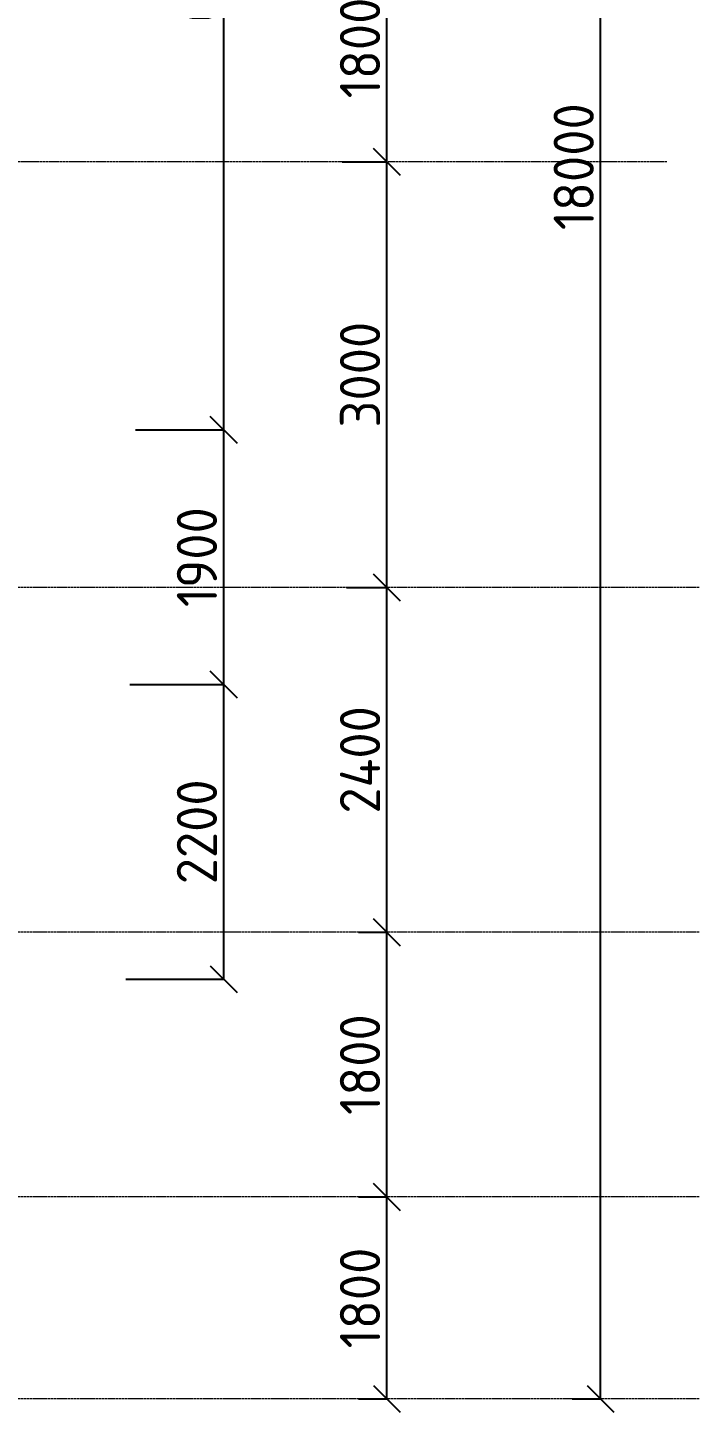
# Model space of a CAD drawing. Header units: inches. Extents: x -2431 to 214825, y 3 to 92804.
# Drawn here: x 99237 to 104247, y 45086 to 55419 of the extents above; entities that cross this region are included whole.
import ezdxf

# ---------------------------------------------------------------- set-up
doc = ezdxf.new("R2010")
doc.units = ezdxf.units.IN
doc.header["$MEASUREMENT"] = 0
doc.linetypes.add('Линия сетки', pattern=[22.225, 12.7, -3.175, 3.175, -3.175])
doc.layers.add('Балясины', color=7, linetype='Continuous', lineweight=9)
doc.styles.add('GOST-2.304_Type-B', font='GOST_Common.ttf')
doc.dimstyles.new('ГОСТ', dxfattribs={"dimtxt": 300, "dimasz": 200, "dimexe": 0.18, "dimexo": 0.0625, "dimgap": 50, "dimtad": 1, "dimtoh": 1, "dimdec": 0, "dimzin": 0, "dimdsep": 46, "dimtxsty": 'GOST-2.304_Type-B', "dimblk": 'OBLIQUE', "dimcen": 0.09, "dimadec": 0, "dimazin": 0, "dimtfac": 1, "dimtdec": 0, "dimtofl": 0, "dimtmove": 0, "dimatfit": 3, "dimldrblk": 'NONE', "dimfxl": 1, "dimtolj": 1, "dimtzin": 0, "dimarcsym": 0})

# ---------------------------------------------------------------- blocks, each defined once
blk = doc.blocks.new('_Oblique')
at = {"color": 0, "linetype": 'ByBlock', "lineweight": -2}
blk.add_line((-0.5, -0.5), (0.5, 0.5), dxfattribs=at)
blk = doc.blocks.new('*D94')
at = {"color": 0, "lineweight": -2, "transparency": 16777216}
for p, q in [((101704, 46693), (101916, 46693)), ((101916, 45186), (101916, 46693)), ((101704, 45186), (101916, 45186))]:
    blk.add_line(p, q, dxfattribs=at)
at = {"layer": 'Defpoints', "color": 0, "transparency": 16777216}
for p in [(101704, 46693), (101916, 46693), (101704, 45186)]:
    blk.add_point(p, dxfattribs=at)
at = {"color": 0, "lineweight": -2, "transparency": 16777216, "xscale": 200, "yscale": 200, "zscale": 200}
for p, rotation in [((101916, 46693), 90), ((101916, 45186), 270)]:
    blk.add_blockref('_Oblique', p, dxfattribs=dict(at, rotation=rotation))
at = {"color": 0, "transparency": 16777216, "insert": (101716, 45939), "char_height": 300, "width": 922.94, "attachment_point": 5, "rotation": 90, "style": 'GOST-2.304_Type-B'}
blk.add_mtext('\\A1;1800', dxfattribs=at)
blk = doc.blocks.new('_None')
blk = doc.blocks.new('*D98')
at = {"color": 0, "lineweight": -2, "transparency": 16777216}
for p, q in [((101704, 51242), (101916, 51242)), ((101916, 48668), (101916, 51242)), ((101704, 48668), (101916, 48668))]:
    blk.add_line(p, q, dxfattribs=at)
at = {"layer": 'Defpoints', "color": 0, "transparency": 16777216}
for p in [(101704, 51242), (101916, 51242), (101704, 48668)]:
    blk.add_point(p, dxfattribs=at)
at = {"color": 0, "lineweight": -2, "transparency": 16777216, "xscale": 200, "yscale": 200, "zscale": 200}
for p, rotation in [((101916, 51242), 90), ((101916, 48668), 270)]:
    blk.add_blockref('_Oblique', p, dxfattribs=dict(at, rotation=rotation))
at = {"color": 0, "transparency": 16777216, "insert": (101716, 49955), "char_height": 300, "width": 922.94, "attachment_point": 5, "rotation": 90, "style": 'GOST-2.304_Type-B'}
blk.add_mtext('\\A1;2400', dxfattribs=at)
blk = doc.blocks.new('*D99')
at = {"color": 0, "lineweight": -2, "transparency": 16777216}
for p, q in [((101704, 48668), (101916, 48668)), ((101916, 46693), (101916, 48668)), ((101704, 46693), (101916, 46693))]:
    blk.add_line(p, q, dxfattribs=at)
at = {"layer": 'Defpoints', "color": 0, "transparency": 16777216}
for p in [(101704, 48668), (101916, 48668), (101704, 46693)]:
    blk.add_point(p, dxfattribs=at)
at = {"color": 0, "lineweight": -2, "transparency": 16777216, "xscale": 200, "yscale": 200, "zscale": 200}
for p, rotation in [((101916, 48668), 90), ((101916, 46693), 270)]:
    blk.add_blockref('_Oblique', p, dxfattribs=dict(at, rotation=rotation))
at = {"color": 0, "transparency": 16777216, "insert": (101716, 47681), "char_height": 300, "width": 922.94, "attachment_point": 5, "rotation": 90, "style": 'GOST-2.304_Type-B'}
blk.add_mtext('\\A1;1800', dxfattribs=at)
blk = doc.blocks.new('*D100')
at = {"color": 0, "lineweight": -2, "transparency": 16777216}
for p, q in [((101704, 56118), (101916, 56118)), ((101916, 54418), (101916, 56118)), ((101614, 54418), (101916, 54418))]:
    blk.add_line(p, q, dxfattribs=at)
at = {"layer": 'Defpoints', "color": 0, "transparency": 16777216}
for p in [(101704, 56118), (101916, 56118), (101614, 54418)]:
    blk.add_point(p, dxfattribs=at)
at = {"color": 0, "lineweight": -2, "transparency": 16777216, "xscale": 200, "yscale": 200, "zscale": 200}
for p, rotation in [((101916, 56118), 90), ((101916, 54418), 270)]:
    blk.add_blockref('_Oblique', p, dxfattribs=dict(at, rotation=rotation))
at = {"color": 0, "transparency": 16777216, "insert": (101716, 55268), "char_height": 300, "width": 922.94, "attachment_point": 5, "rotation": 90, "style": 'GOST-2.304_Type-B'}
blk.add_mtext('\\A1;1800', dxfattribs=at)
blk = doc.blocks.new('*D105')
at = {"color": 0, "lineweight": -2, "transparency": 16777216}
for p, q in [((103298, 63577), (103510, 63577)), ((103510, 45186), (103510, 63577)), ((103298, 45186), (103510, 45186))]:
    blk.add_line(p, q, dxfattribs=at)
at = {"layer": 'Defpoints', "color": 0, "transparency": 16777216}
for p in [(103298, 63577), (103510, 63577), (103298, 45186)]:
    blk.add_point(p, dxfattribs=at)
at = {"color": 0, "lineweight": -2, "transparency": 16777216, "xscale": 200, "yscale": 200, "zscale": 200}
for p, rotation in [((103510, 63577), 90), ((103510, 45186), 270)]:
    blk.add_blockref('_Oblique', p, dxfattribs=dict(at, rotation=rotation))
at = {"color": 0, "transparency": 16777216, "insert": (103310, 54382), "char_height": 300, "width": 1153.68, "attachment_point": 5, "rotation": 90, "style": 'GOST-2.304_Type-B'}
blk.add_mtext('\\A1;18000', dxfattribs=at)
blk = doc.blocks.new('*D141')
at = {"color": 0, "lineweight": -2, "transparency": 16777216}
for p, q in [((99999, 59308), (100699, 59308)), ((100699, 52418), (100699, 59308)), ((100042, 52418), (100699, 52418))]:
    blk.add_line(p, q, dxfattribs=at)
at = {"layer": 'Defpoints', "color": 0, "transparency": 16777216}
for p in [(99999, 59308), (100699, 59308), (100042, 52418)]:
    blk.add_point(p, dxfattribs=at)
at = {"color": 0, "lineweight": -2, "transparency": 16777216, "xscale": 200, "yscale": 200, "zscale": 200}
for p, rotation in [((100699, 59308), 90), ((100699, 52418), 270)]:
    blk.add_blockref('_Oblique', p, dxfattribs=dict(at, rotation=rotation))
at = {"color": 0, "transparency": 16777216, "insert": (100499, 55863), "char_height": 300, "width": 922.94, "attachment_point": 5, "rotation": 90, "style": 'GOST-2.304_Type-B'}
blk.add_mtext('\\A1;6900', dxfattribs=at)
blk = doc.blocks.new('*D168')
at = {"color": 0, "lineweight": -2, "transparency": 16777216}
for p, q in [((101582, 54418), (101916, 54418)), ((101916, 51242), (101916, 54418)), ((101614, 51242), (101916, 51242))]:
    blk.add_line(p, q, dxfattribs=at)
at = {"layer": 'Defpoints', "color": 0, "transparency": 16777216}
for p in [(101582, 54418), (101916, 54418), (101614, 51242)]:
    blk.add_point(p, dxfattribs=at)
at = {"color": 0, "lineweight": -2, "transparency": 16777216, "xscale": 200, "yscale": 200, "zscale": 200}
for p, rotation in [((101916, 54418), 90), ((101916, 51242), 270)]:
    blk.add_blockref('_Oblique', p, dxfattribs=dict(at, rotation=rotation))
at = {"color": 0, "transparency": 16777216, "insert": (101716, 52830), "char_height": 300, "width": 922.94, "attachment_point": 5, "rotation": 90, "style": 'GOST-2.304_Type-B'}
blk.add_mtext('\\A1;3000', dxfattribs=at)
blk = doc.blocks.new('*D173')
at = {"color": 0, "lineweight": -2, "transparency": 16777216}
for p, q in [((100487, 52418), (100699, 52418)), ((100699, 50518), (100699, 52418)), ((99998, 50518), (100699, 50518))]:
    blk.add_line(p, q, dxfattribs=at)
at = {"layer": 'Defpoints', "color": 0, "transparency": 16777216}
for p in [(100487, 52418), (100699, 52418), (99998, 50518)]:
    blk.add_point(p, dxfattribs=at)
at = {"color": 0, "lineweight": -2, "transparency": 16777216, "xscale": 200, "yscale": 200, "zscale": 200}
for p, rotation in [((100699, 52418), 90), ((100699, 50518), 270)]:
    blk.add_blockref('_Oblique', p, dxfattribs=dict(at, rotation=rotation))
at = {"color": 0, "transparency": 16777216, "insert": (100499, 51468), "char_height": 300, "width": 922.94, "attachment_point": 5, "rotation": 90, "style": 'GOST-2.304_Type-B'}
blk.add_mtext('\\A1;1900', dxfattribs=at)
blk = doc.blocks.new('*D174')
at = {"color": 0, "lineweight": -2, "transparency": 16777216}
for p, q in [((100258, 50518), (100699, 50518)), ((100699, 48318), (100699, 50518)), ((99970, 48318), (100699, 48318))]:
    blk.add_line(p, q, dxfattribs=at)
at = {"layer": 'Defpoints', "color": 0, "transparency": 16777216}
for p in [(100258, 50518), (100699, 50518), (99970, 48318)]:
    blk.add_point(p, dxfattribs=at)
at = {"color": 0, "lineweight": -2, "transparency": 16777216, "xscale": 200, "yscale": 200, "zscale": 200}
for p, rotation in [((100699, 50518), 90), ((100699, 48318), 270)]:
    blk.add_blockref('_Oblique', p, dxfattribs=dict(at, rotation=rotation))
at = {"color": 0, "transparency": 16777216, "insert": (100499, 49418), "char_height": 300, "width": 922.94, "attachment_point": 5, "rotation": 90, "style": 'GOST-2.304_Type-B'}
blk.add_mtext('\\A1;2200', dxfattribs=at)

msp = doc.modelspace()

# ---------------------------------------------------------------- linework, layer by layer
at = {"layer": 'Балясины', "color": 254, "linetype": 'Линия сетки'}
for p, q in [((104004.09414, 54418.02832), (59395.498, 54418.02832)), ((104246.5853, 51242.14543), (59395.498, 51242.14543)), ((104246.5853, 48668.02832), (59395.498, 48668.02832)), ((104246.5853, 46693.02832), (59395.498, 46693.02832)), ((104246.5853, 45185.89953), (59395.498, 45185.89953))]:
    msp.add_line(p, q, dxfattribs=at)

# ---------------------------------------------------------------- dimensions: what is measured, and where the dimension line sits
for base, p1, p2, text, picture, middle in [((103510.19502, 63577.26653), (103298.06299, 45185.89953), (103298.06299, 63577.26653), '18000', '*D105', (103310.19502, 54381.58303)), ((100698.90886, 59308.02832), (100042.17934, 52418.39028), (99999.07549, 59308.02832), '6900', '*D141', (100498.90886, 55863.2093)), ((101916.04012, 56118.02832), (101613.93256, 54418.02832), (101703.90809, 56118.02832), '1800', '*D100', (101716.04012, 55268.02832)), ((101916.04012, 54418.02832), (101613.93256, 51242.14543), (101582.00886, 54418.02832), '3000', '*D168', (101716.04012, 52830.08687)), ((100698.90886, 52418.39028), (99997.81055, 50518.39028), (100486.77682, 52418.39028), '1900', '*D173', (100498.90886, 51468.39028)), ((101916.04012, 51242.14543), (101703.90809, 48668.02832), (101703.90809, 51242.14543), '2400', '*D98', (101716.04012, 49955.08687)), ((100698.90886, 50518.39028), (99970.3805, 48318.02832), (100258.07541, 50518.39028), '2200', '*D174', (100498.90886, 49418.2093)), ((101916.04012, 48668.02832), (101703.90809, 46693.02832), (101703.90809, 48668.02832), '1800', '*D99', (101716.04012, 47680.52832)), ((101916.04012, 46693.02832), (101703.90809, 45185.89953), (101703.90809, 46693.02832), '1800', '*D94', (101716.04012, 45939.46392))]:
    dim = msp.add_linear_dim(base=base, p1=p1, p2=p2, angle=90, text=text, dimstyle='ГОСТ')
    dim.commit()
    dim.dimension.update_dxf_attribs({"geometry": picture, "text_midpoint": middle})

doc.saveas('drawing.dxf')
